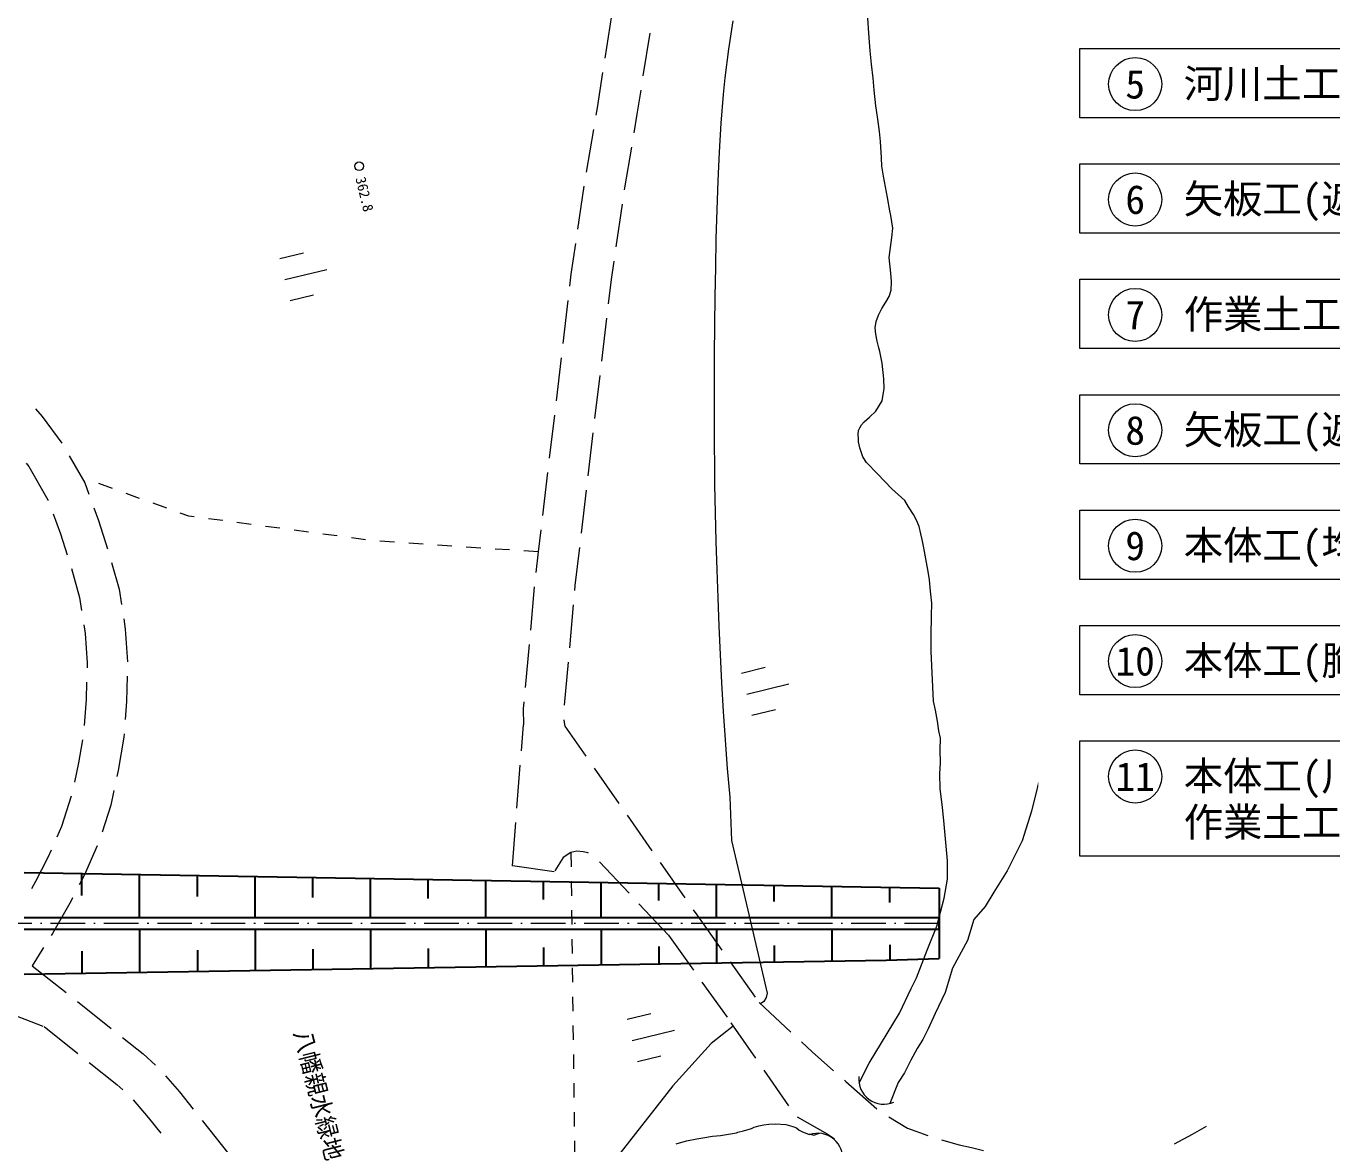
# Model space of a CAD drawing. Header units: millimetres. Extents: x -2078669 to -1085629, y -5987148 to 310365.
# Drawn here: x -1646054 to -1532892, y -5834061 to -5737202 of the extents above; entities that cross this region are included whole.
import ezdxf
from ezdxf.enums import TextEntityAlignment as Align

# ---------------------------------------------------------------- set-up
doc = ezdxf.new("R2010")
doc.units = ezdxf.units.MM
doc.header["$LTSCALE"] = 500
doc.linetypes.add('SXF_一点短鎖線', pattern=[9.25, 6, -1.5, 0.25, -1.5])
for name, color, linetype, lineweight in [('D-BGD', 7, 'Continuous', 13), ('D-BMK', 2, 'SXF_一点短鎖線', 13), ('D-BYP-STR2', 6, 'Continuous', 25), ('D-DOC', 7, 'Continuous', 13), ('◆ワイプアウト', 4, 'Continuous', 13)]:
    doc.layers.add(name, color=color, linetype=linetype, lineweight=lineweight)
doc.styles.add('BIGFONT', font='txt', dxfattribs={"height": 0.2, "bigfont": 'BIGFONT'})
doc.styles.add('MS ゴシック', font='MS Gothic.ttf')

# ---------------------------------------------------------------- blocks, each defined once
blk = doc.blocks.new('施工ステップ')
at = {"layer": 'D-DOC'}
for points in [[(1766486.009345717, -3293641.131335327), (1848486.009345717, -3293641.131335327), (1848486.009345717, -3299641.131335327), (1766486.009345717, -3299641.131335327)], [(1766486.009345717, -3303641.131335327), (1848486.009345717, -3303641.131335327), (1848486.009345717, -3309641.131335327), (1766486.009345717, -3309641.131335327)], [(1766486.009345717, -3313641.131335327), (1848486.009345717, -3313641.131335327), (1848486.009345717, -3319641.131335327), (1766486.009345717, -3319641.131335327)], [(1766486.009345717, -3323641.131335327), (1848486.009345717, -3323641.131335327), (1848486.009345717, -3329641.131335327), (1766486.009345717, -3329641.131335327)], [(1766486.009345717, -3333641.131335327), (1848486.009345717, -3333641.131335327), (1848486.009345717, -3339641.131335327), (1766486.009345717, -3339641.131335327)], [(1766486.009345717, -3343641.131335327), (1848486.009345717, -3343641.131335327), (1848486.009345717, -3349641.131335327), (1766486.009345717, -3349641.131335327)], [(1766486.009345717, -3353641.131335327), (1848486.009345717, -3353641.131335327), (1848486.009345717, -3363641.131335327), (1766486.009345717, -3363641.131335327)]]:
    blk.add_lwpolyline(points, close=True, dxfattribs=at)
for centre in [(1771277.343831612, -3296726.396866584), (1771277.343831612, -3306726.396866584), (1771277.343831612, -3316726.396866584), (1771277.343831612, -3326726.396866584), (1771277.343831612, -3336726.396866584), (1771277.343831612, -3346726.396866584), (1771277.343831612, -3356726.396866584)]:
    blk.add_circle(centre, 2300, dxfattribs=at)
at = {"layer": 'D-DOC', "style": 'MS ゴシック'}
for s, p in [('河川土工(掘削)', (1775486.009345717, -3296675.244654625)), ('矢板工(遮水矢板:本体張出部)', (1775486.009345717, -3306675.244654625)), ('作業土工(樋門築造:二次床掘り)', (1775486.009345717, -3316675.244654625)), ('矢板工(遮水矢板:本体部・翼壁部)', (1775486.009345717, -3326675.244654625)), ('本体工(均しコン・プレキャストボックス設置)', (1775486.009345717, -3336675.244654625)), ('本体工(胸壁・遮水壁・門柱・操作台・川裏翼壁)', (1775486.009345717, -3346675.244654625)), ('本体工(川表翼壁)', (1775486.009345717, -3356675.244654625)), ('作業土工(堤外水路:一次床掘り)', (1775486.009345717, -3360675.244654625))]:
    blk.add_text(s, height=2500, dxfattribs=at).set_placement(p, align=Align.MIDDLE_LEFT)
for s, p in [('5', (1771277.343831612, -3296726.396866584)), ('6', (1771277.343831612, -3306726.396866584)), ('7', (1771277.343831612, -3316726.396866584)), ('8', (1771277.343831612, -3326726.396866584)), ('9', (1771277.343831612, -3336726.396866584)), ('10', (1771277.343831612, -3346726.396866584)), ('11', (1771277.343831612, -3356726.396866584))]:
    blk.add_text(s, height=2500, dxfattribs=at).set_placement(p, align=Align.MIDDLE_CENTER)

msp = doc.modelspace()

# ---------------------------------------------------------------- linework, layer by layer
at = {"layer": 'D-BGD', "linetype": 'Continuous'}
for p, q in [((-1595314.631063583, -5736279.472875278, 363095.9803748972), (-1595899.468915476, -5739983.780255438, 363041.9803778159)), ((-1592008.92353306, -5737818.613637283, 363081.9803756539), (-1592593.76138495, -5741522.921017443, 363027.9803785726)), ((-1596891.840877705, -5746152.867600262, 363029.9803784644), (-1597510.7707863, -5749850.266178866, 363127.9803731676)), ((-1597708.772773743, -5751083.663132118, 363130.9803730055), (-1598257.395447114, -5754789.179107718, 362960.9803821939)), ((-1594398.102289954, -5752622.196364494, 363084.9803754917), (-1594945.857987249, -5756328.210689745, 362911.9803848423)), ((-1624065.205042723, -5757347.133792839), (-1622025.053860135, -5756851.974550003)), ((-1623623.196099167, -5759168.723679175), (-1619979.019627198, -5758282.97183991)), ((-1623180.818529193, -5760991.678891233), (-1621140.168996959, -5760495.652672325)), ((-1599104.319708854, -5760976.126018715, 362813.9803901391), (-1599543.839583486, -5764700.525266827, 362869.9803871124)), ((-1595760.424144446, -5762521.069702996, 362830.9803892203), (-1596198.578693349, -5766245.100324701, 362886.9803861936)), ((-1599689.891099788, -5765941.86880742, 362887.9803861395), (-1600128.91262477, -5769665.401079459, 362943.9803831127)), ((-1596345.497185733, -5767485.945515614, 362905.9803851665), (-1596783.651734636, -5771209.976137319, 362961.9803821398)), ((-1600274.964141075, -5770906.744620022, 362962.9803820858), (-1600713.985666061, -5774630.276892077, 363017.9803791131)), ((-1596929.703250941, -5772451.319677867, 362979.980381167), (-1597368.724775923, -5776174.851949921, 363036.9803780862)), ((-1638572.148866028, -5777273.251057307, 363477.9803542504), (-1639748.036641176, -5776848.783424489, 363448.9803558178)), ((-1600860.037182359, -5775871.62043264, 363036.9803780862), (-1601299.557056992, -5779596.019680781, 363092.9803750594)), ((-1636221.240291803, -5778121.687973265, 363534.9803511695), (-1637397.128066954, -5777697.220340461, 363506.9803526829)), ((-1597514.776292225, -5777416.195490499, 363054.9803771132), (-1597952.930841135, -5781140.226112204, 363111.9803740325)), ((-1633869.833367928, -5778969.257913163, 363592.9803480347), (-1635046.219492729, -5778545.657256432, 363563.9803496022)), ((-1629018.235495509, -5780054.400029514, 363624.9803463051), (-1630256.179225296, -5779888.387520202, 363630.9803459808)), ((-1626540.115734145, -5780386.55477138, 363612.9803469537), (-1627779.424789651, -5780220.91088849, 363618.9803466294)), ((-1624062.494322425, -5780719.576489319, 363599.9803476564), (-1625301.305028283, -5780553.065630357, 363606.980347278)), ((-1621584.374561056, -5781051.731231186, 363587.9803483049), (-1622823.185266915, -5780885.220372208, 363593.9803479806)), ((-1619106.254799688, -5781383.885973052, 363575.9803489535), (-1620345.563855198, -5781218.242090162, 363581.9803486292)), ((-1616628.633387967, -5781716.90769099, 363562.9803496561), (-1617867.444093826, -5781550.396832014, 363568.9803493319)), ((-1614140.279571612, -5781926.913906467, 363505.980352737), (-1615386.122338415, -5781842.868491055, 363541.9803507912)), ((-1611645.863386555, -5782094.267484479, 363432.9803566826), (-1612893.071479084, -5782010.590695472, 363468.9803547368)), ((-1609152.812527217, -5782261.989688912, 363358.9803606822), (-1610400.020619745, -5782178.312899906, 363395.9803586825)), ((-1606659.761667878, -5782429.711893331, 363285.9803646278), (-1607906.471410759, -5782345.168128253, 363322.9803626281)), ((-1604166.212458896, -5782596.567121692, 363212.9803685735), (-1605413.420551428, -5782512.890332686, 363249.9803665736)), ((-1601673.161599558, -5782764.289326111, 363139.980372519), (-1602920.36969209, -5782680.61253712, 363176.9803705192)), ((-1602014.188525872, -5785803.645446141, 363160.980371384), (-1602351.52086715, -5789534.878938481, 363014.9803792752)), ((-1598639.040736201, -5787350.405255507, 363112.9803739783), (-1598975.506101411, -5791082.137097482, 362964.9803819777)), ((-1602464.586206041, -5790779.03530343, 362966.9803818696), (-1602802.416896969, -5794511.135771828, 362821.9803897067)), ((-1599088.571440291, -5792326.293462432, 362915.9803846261), (-1599425.036805493, -5796058.025304408, 362767.9803926254)), ((-1584047.465685201, -5793256.804136748), (-1582007.31450262, -5792761.644893912)), ((-1583605.456741652, -5795078.394023084), (-1579961.280269679, -5794192.64218382)), ((-1583163.079171674, -5796901.349235143), (-1581122.429639444, -5796405.323016235)), ((-1603129.816609277, -5799990.91780862, 362756.98039322), (-1602955.385723503, -5797737.023775263, 362739.9803941388)), ((-1603516.733682859, -5804976.268195044, 362792.9803912741), (-1603226.887209106, -5801237.347561835, 362765.9803927335)), ((-1596820.869581456, -5801490.453688287, 362507.9804066782), (-1594677.555343937, -5804562.187492312, 362319.9804168395)), ((-1603903.152406783, -5809960.751605381, 362829.9803892743), (-1603613.305933033, -5806221.830972172, 362801.9803907877)), ((-1593962.994389291, -5805586.55386888, 362257.9804201905), (-1591820.048778204, -5808656.922347167, 362069.9804303519)), ((-1598845.78278658, -5808807.707973925, 362829.9803892743), (-1598830.610223317, -5810057.524610256, 362835.9803889501)), ((-1593804.574484052, -5812342.158815697, 362174.9804246767), (-1596367.66001657, -5809625.460259541, 362507.9804066782)), ((-1591105.487823555, -5809681.288723735, 362007.9804337029), (-1588962.17358604, -5812753.022527759, 361819.9804438641)), ((-1600282.6617165, -5810484.722706584, 362809.9803903553), (-1603903.152406783, -5809960.751605381, 362829.9803892743)), ((-1598814.570683979, -5811307.839596236, 362841.9803886258), (-1598799.398120721, -5812557.656232551, 362847.9803883015)), ((-1598784.225557462, -5813807.472868896, 362853.9803879771), (-1598767.687668473, -5815056.920878789, 362859.9803876528)), ((-1590387.459340458, -5815965.001541296, 361729.9804487287), (-1592950.544872976, -5813248.30298514, 362063.9804306761)), ((-1588248.479607469, -5813776.890554692, 361756.9804472693), (-1587934.574941097, -5814226.07740664, 361729.9804487287)), ((-1587934.574941097, -5814226.07740664, 361729.9804487287), (-1585760.704644714, -5817280.772221999, 361677.9804515392)), ((-1598752.515105214, -5816306.737515105, 362865.9803873285), (-1598737.342541955, -5817556.554151435, 362870.9803870583)), ((-1590387.459340458, -5815965.001541296, 361729.9804487287), (-1588211.725368708, -5819018.460754145, 361677.9804515392)), ((-1644541.618921996, -5817055.332165756, 363404.980358196), (-1645525.359977133, -5818620.257456975, 363359.9803606282)), ((-1645525.359977133, -5818620.257456975, 363359.9803606282), (-1642587.695085644, -5820950.176654208, 363316.9803629523)), ((-1585035.958337107, -5818299.458935688, 361659.9804525121), (-1582861.221064651, -5821354.652100696, 361607.9804553227)), ((-1598721.303002617, -5818806.869137417, 362876.980386734), (-1598706.130439354, -5820056.68577376, 362882.9803864097)), ((-1587486.979061098, -5820037.147467849, 361659.9804525121), (-1585311.245089341, -5823090.606680699, 361607.9804553227)), ((-1641608.307338595, -5821726.527394598, 363302.980363709), (-1638669.775471032, -5824056.944941467, 363259.9803660331)), ((-1598690.957876099, -5821306.502410076, 362888.9803860855), (-1598674.918336761, -5822556.817396057, 362894.9803857611)), ((-1582529.867696732, -5821819.635874956, 361599.9804557551), (-1579782.045862666, -5824371.466325469, 361557.9804580251)), ((-1648089.125410428, -5822498.505059532, 363309.9803633307), (-1644594.175888282, -5823856.912700034, 363309.9803633307)), ((-1593962.40295975, -5823267.887270382), (-1591922.251777166, -5822772.72802756)), ((-1644496.903757888, -5823894.371096619, 363309.9803633307), (-1641560.73391535, -5826226.891222082, 363267.9803656007)), ((-1598659.745773499, -5823806.634032386, 362900.9803854369), (-1598644.57321024, -5825056.450668717, 362906.9803851125)), ((-1593520.394016201, -5825089.477156732), (-1589876.217544226, -5824203.725317483)), ((-1584974.082335324, -5823563.543506102, 361599.9804557551), (-1582839.977294693, -5826647.285251984, 361580.980456782)), ((-1598628.035321251, -5826305.89867861, 362912.9803847883), (-1598612.862757992, -5827555.715314941, 362918.9803844639)), ((-1593078.01644622, -5826912.432368791), (-1591037.366913993, -5826416.406149882)), ((-1582128.276714719, -5827674.621183235, 361574.9804571063), (-1579994.171674087, -5830758.362929103, 361555.9804581332)), ((-1598597.690194737, -5828805.53195127, 362924.9803841396), (-1598581.650655391, -5830055.846937251, 362930.9803838153)), ((-1630804.172343034, -5832024.662173042, 363194.9803695463), (-1628478.566001914, -5834965.879374559, 363235.9803673303)), ((-1598566.478092133, -5831305.663573581, 362936.980383491), (-1598551.305528877, -5832555.480209896, 362942.9803831668)), ((-1598535.265989536, -5833805.795195892, 362947.9803828966), (-1598520.093426277, -5835055.611832222, 362953.9803825722))]:
    msp.add_line(p, q, dxfattribs=at)
at = {"layer": 'D-BGD', "linetype": 'Continuous', "elevation": 361999.9804341353}
for points in [[(-1584816.114526004, -5736743.07569268), (-1585196.990737897, -5739211.644637799), (-1585510.897895663, -5741684.105279515), (-1585657.203546308, -5743122.539994971), (-1585855.809349571, -5745615.140054943), (-1586001.099355963, -5748115.318075821), (-1586110.413087051, -5750613.107064591), (-1586202.387296586, -5753120.863046357), (-1586267.054991581, -5755621.246499542), (-1586314.38316503, -5758131.596945694), (-1586361.711338476, -5760641.947391859), (-1586395.386254655, -5763148.611573733), (-1586415.407913573, -5765651.589491317), (-1586435.429572482, -5768154.567408885), (-1586436.814477639, -5770645.189301409), (-1586429.529622025, -5773140.794690409), (-1586403.608012646, -5775624.044054366), (-1586389.555408073, -5776923.968029669), (-1586331.343787672, -5779391.17510426), (-1586268.14867079, -5781849.712418067), (-1586191.300296644, -5784304.563467585), (-1586100.798665234, -5786755.728252809), (-1586010.29703381, -5789206.893038034), (-1585897.472384352, -5791659.35505546), (-1585775.977974116, -5794116.800569389), (-1585645.813803108, -5796579.229579796), (-1585484.65685327, -5799047.939318893), (-1585292.507124611, -5801522.929786665), (-1585060.694856358, -5804009.184479634), (-1584912.791816483, -5807785.190722632), (-1583506.693181301, -5813806.958112245), (-1581823.238356892, -5820991.641401547), (-1581925.913615693, -5821370.92727598), (-1582135.220468215, -5821735.057228633), (-1582402.415749469, -5821939.034358387)], [(-1584780.072198553, -5823848.078308923), (-1586682.934610667, -5825372.582817901), (-1590017.627817887, -5829026.84314909), (-1595127.126710344, -5835547.994400902), (-1595456.037478597, -5836120.198612213), (-1595649.302041769, -5836516.618575875), (-1595647.529306616, -5836794.461785377)]]:
    msp.add_lwpolyline(points, dxfattribs=at)
at = {"layer": 'D-BGD', "linetype": 'Continuous', "extrusion": (0.9642394067028478, -0.1554653176710579, 0.2146459912571793), "elevation": -568535.1979021272}
msp.add_lwpolyline([(-5922078.062815277, 496633.3535048677), (-5925182.506316615, 496588.3034774116), (-5925827.979783764, 496605.7091698392)], dxfattribs=at)
at = {"layer": 'D-BGD', "linetype": 'Continuous', "extrusion": (0.9580918580195261, -0.1548024515363732, 0.2410315178457391), "elevation": -549547.2424371715}
msp.add_lwpolyline([(-5923291.293780972, 510519.6910859152), (-5925403.446475777, 510488.7797371621), (-5927040.477833098, 510533.0860037092)], dxfattribs=at)
at = {"layer": 'D-BGD', "linetype": 'Continuous', "extrusion": (0.9502002856856008, -0.1525735006582409, 0.2717365341279907), "elevation": -538635.2983239857}
msp.add_lwpolyline([(-5927645.099696181, 529341.0836602713), (-5931231.751635446, 529438.7590143629), (-5931392.925735501, 529431.4853177792)], dxfattribs=at)
at = {"layer": 'D-BGD', "linetype": 'Continuous', "extrusion": (-0.8907475045400165, 0.1114094102042307, 0.440632303030178), "elevation": 942438.6199449997}
msp.add_lwpolyline([(5909901.3207002, -58333.11547493446), (5912612.947438799, -58471.24814162171), (5913647.353390857, -58454.53854484402)], dxfattribs=at)
at = {"layer": 'D-BGD', "linetype": 'Continuous', "extrusion": (-0.8941022742679969, 0.112044946783161, 0.4336208632540114), "elevation": 938443.0032364682}
msp.add_lwpolyline([(5911224.148211649, -48911.00770910102), (5912846.379127652, -48994.23973392212), (5914971.649554196, -48958.72740333062)], dxfattribs=at)
at = {"layer": 'D-BGD', "linetype": 'Continuous', "extrusion": (0.04501318129483215, 0.02027483459950255, 0.9987806288628557), "elevation": 172029.2180380888}
msp.add_lwpolyline([(-4585633.347014911, 3883109.059049696), (-4586464.904970783, 3882845.733616479), (-4589282.267900184, 3882258.315342389)], dxfattribs=at)
at = {"layer": 'D-BGD', "linetype": 'Continuous', "extrusion": (-0.002100052528313192, -0.01609486482402848, 0.9998682638756342), "elevation": 459804.7384296602}
msp.add_lwpolyline([(-881407.4283063948, -5931701.262719155), (-879769.8293285472, -5933857.591032579), (-879288.2767991327, -5934781.731738334)], dxfattribs=at)
at = {"layer": 'D-BGD', "linetype": 'Continuous', "extrusion": (-0.03256647176455525, -0.03602826511578301, 0.9988199983127869), "elevation": 624726.2963044859}
msp.add_lwpolyline([(2651455.142738581, -5363994.185259787), (2651826.111313505, -5364072.538708015), (2654996.455314546, -5365106.084872977), (2655028.689211023, -5365122.666120504)], dxfattribs=at)
at = {"layer": 'D-BGD', "linetype": 'Continuous', "extrusion": (-0.01185135168901657, -0.0195069322411317, 0.9997394785931399), "elevation": 495470.0264947527}
msp.add_lwpolyline([(1598828.342889218, -5780709.099411604), (1599760.675839984, -5781453.900804586), (1601701.613292916, -5783118.750977111)], dxfattribs=at)
at = {"layer": 'D-BGD', "linetype": 'Continuous', "extrusion": (0.00463648204474037, -0.01504665491609725, 0.9998760429223638), "elevation": 442704.5397819339}
msp.add_lwpolyline([(-1645385.341962911, -5773461.332549776), (-1644749.356136146, -5775192.694632166), (-1644156.981069357, -5777003.957282273)], dxfattribs=at)
at = {"layer": 'D-BGD', "linetype": 'Continuous', "extrusion": (0.02132247735918679, 0.1257656731538513, 0.99183080584111), "elevation": -401010.8960260383}
msp.add_lwpolyline([(642426.0875790212, 5968725.499268249), (642889.1471330074, 5968741.178115926), (643663.6185692715, 5968600.068486904)], dxfattribs=at)
at = {"layer": 'D-BGD', "linetype": 'Continuous', "extrusion": (-0.420585914130737, 0.06308294401261465, 0.9050569214195943), "elevation": 637509.7275886368}
msp.add_lwpolyline([(5954430.673679858, -502883.6405648169), (5956370.40121109, -502815.4518757252), (5958178.297526958, -502749.6145207436)], dxfattribs=at)
at = {"layer": 'D-BGD', "linetype": 'Continuous', "extrusion": (0.884987654298307, -0.0972006184982889, 0.4553557856260647), "elevation": -686894.2829755374}
msp.add_lwpolyline([(-5922290.858099657, 759186.8023977275), (-5925600.994477925, 759242.9626364567), (-5926040.290938062, 759223.8681552918)], dxfattribs=at)
at = {"layer": 'D-BGD', "linetype": 'Continuous', "extrusion": (0.02745876529397713, -0.006992679423725778, 0.9995984787118312), "elevation": 358626.4944759757}
msp.add_lwpolyline([(-6009186.824884514, 170864.8147160377), (-6011256.734619464, 169664.8921892441), (-6012507.152218842, 169135.5146039051)], dxfattribs=at)
at = {"layer": 'D-BGD', "linetype": 'Continuous', "extrusion": (0.02845525387335644, -0.008238763823290677, 0.9995611143385216), "elevation": 364099.1523584795}
msp.add_lwpolyline([(-6012705.951227149, -20536.55906393517), (-6014929.265813581, -21920.5740596407), (-6015956.913172323, -22393.16454597636)], dxfattribs=at)
at = {"layer": 'D-BGD', "linetype": 'Continuous', "extrusion": (-0.03563900082467694, -0.01656666000663748, 0.9992274052468954), "elevation": 517238.8195516702}
msp.add_lwpolyline([(4558857.930489893, -3907738.477210336), (4559729.603551957, -3907992.921671293), (4562383.132595985, -3909010.699515107)], dxfattribs=at)
at = {"layer": 'D-BGD', "linetype": 'Continuous', "extrusion": (-0.7958369822512232, 0.05688920158731969, 0.6028325774408875), "elevation": 1192429.65556357}
msp.add_lwpolyline([(5895538.339244696, -445620.8185944188), (5897728.01414313, -445444.0975785038), (5899280.184041849, -445469.164389283)], dxfattribs=at)
at = {"layer": 'D-BGD', "linetype": 'Continuous', "extrusion": (-0.8419874738785554, 0.05875148446401494, 0.5362885015594531), "elevation": 1235979.033498562}
msp.add_lwpolyline([(5894219.694809323, -354861.4163794681), (5895711.379482297, -354738.1987091608), (5897964.829735911, -354776.1118384883)], dxfattribs=at)
at = {"layer": 'D-BGD', "linetype": 'Continuous', "extrusion": (-0.2939223398292248, -0.00987129238825828, 0.955778329810788), "elevation": 875074.5675823328}
msp.add_lwpolyline([(5738686.879054592, -1610416.743396069), (5739285.394292951, -1610494.951260485), (5740665.627447688, -1610528.954679804)], dxfattribs=at)
at = {"layer": 'D-BGD', "linetype": 'Continuous', "extrusion": (0.08129358605008906, -0.003670541668669232, 0.996683440211071), "elevation": 252790.4358227565}
msp.add_lwpolyline([(-5863550.154277189, 1361433.102501548), (-5863611.010704543, 1361430.684789719), (-5864095.752915133, 1361297.928198765), (-5866620.930266017, 1359353.91595622)], dxfattribs=at)
at = {"layer": 'D-BGD', "linetype": 'Continuous', "extrusion": (0.01099988653228693, -0.01672062885646342, 0.9997996914717073), "elevation": 442218.0126518693}
msp.add_lwpolyline([(-4558227.435916349, -3934636.107923674), (-4559603.98245349, -3936135.027262193), (-4560830.440281758, -3937334.16273303)], dxfattribs=at)
at = {"layer": 'D-BGD', "linetype": 'Continuous', "extrusion": (0.003297256549896423, -0.01437709702968165, 0.9998912076722364), "elevation": 441321.0161551408}
msp.add_lwpolyline([(-1638758.206646979, -5792781.418239726), (-1638781.883975022, -5793073.489053404), (-1639262.911893621, -5795957.619980164), (-1639374.234376341, -5796478.459935927)], dxfattribs=at)
at = {"layer": 'D-BGD', "linetype": 'Continuous', "extrusion": (0.6370307824557949, -0.2168421367003632, 0.7397102608149889), "elevation": 481182.3719664755}
msp.add_lwpolyline([(-6023513.220899198, 10955.80786339191), (-6026252.432162548, 10899.33801957589), (-6027255.894489018, 11013.76375572325)], dxfattribs=at)
at = {"layer": 'D-BGD', "linetype": 'Continuous', "extrusion": (0.006543513330532965, -0.01492104612857574, 0.999867263598385), "elevation": 439151.0587105535}
msp.add_lwpolyline([(-1640788.581034906, -5797539.663582043), (-1641056.357092134, -5798796.465000216), (-1641817.739961835, -5801141.033930486)], dxfattribs=at)
at = {"layer": 'D-BGD', "linetype": 'Continuous', "extrusion": (-0.684495936703282, 0.3482151286353428, 0.6404775849521733), "elevation": -667315.9985880475}
msp.add_lwpolyline([(5920415.017078223, 1029592.110018798), (5923236.132788298, 1029849.930271814), (5924153.031271482, 1029840.815414389)], dxfattribs=at)
at = {"layer": 'D-BGD', "linetype": 'Continuous', "extrusion": (-0.1784850473394423, 0.08711836549752383, 0.9800783021112532), "elevation": 142922.3612768789}
msp.add_lwpolyline([(5943951.870666606, 1124841.934404616), (5944237.097759596, 1124835.377748284), (5947500.977295971, 1124630.466281989), (5947693.993532331, 1124608.804759773)], dxfattribs=at)
at = {"layer": 'D-BGD', "linetype": 'Continuous', "extrusion": (-0.01349982497119677, -0.03540412610543083, 0.9992818934517217), "elevation": 591316.8346065381}
msp.add_lwpolyline([(545075.2455826404, -6007987.140533179), (547245.589838322, -6008673.326551463), (548610.6491817003, -6009227.553720086)], dxfattribs=at)
at = {"layer": 'D-BGD', "linetype": 'Continuous', "extrusion": (-0.2412414630862336, -0.2746819007084032, 0.9307805379955215), "elevation": 2317489.141903441}
msp.add_lwpolyline([(2657703.705148975, -4911476.311779745), (2658973.811161138, -4911514.607253475), (2661452.722078409, -4911514.607253476)], dxfattribs=at)
at = {"layer": 'D-BGD', "linetype": 'Continuous', "extrusion": (-0.04022928247606915, -0.068491365065765, 0.9968402769465572), "elevation": 827205.094503599}
msp.add_lwpolyline([(1536538.351829803, -5807944.62382208), (1539558.487444662, -5808372.662210655), (1540241.930262552, -5808523.734583098)], dxfattribs=at)
at = {"layer": 'D-BGD', "linetype": 'Continuous', "extrusion": (0.3885867739310788, 0.3192742907646867, 0.8643287837290523), "elevation": -2181805.282786352}
msp.add_lwpolyline([(-3465829.552590211, 4471780.71287047), (-3467659.747442584, 4471734.980606565), (-3469578.383696903, 4471776.73615186)], dxfattribs=at)
at = {"layer": 'D-BGD', "linetype": 'Continuous', "extrusion": (0.6594737311931199, 0.7515098692532599, 0.01809182912734477), "elevation": -5412429.338238159}
msp.add_lwpolyline([(-2660481.737389369, 459525.9380667217), (-2660649.024558568, 459525.9380667213), (-2664231.283366158, 459488.9320119197)], dxfattribs=at)
at = {"layer": 'D-BGD', "linetype": 'Continuous', "extrusion": (0.4263724177455014, 0.3490497023944437, 0.8344883861649638), "elevation": -2429844.571361311}
msp.add_lwpolyline([(-3474496.843368256, 4338937.001150637), (-3476508.967237442, 4338886.186810797), (-3478246.466510301, 4338920.66796998)], dxfattribs=at)
at = {"layer": 'D-BGD', "linetype": 'Continuous', "extrusion": (-0.06637659339105885, -0.1623165827600724, 0.9845036692724364), "elevation": 1407353.772882043}
msp.add_lwpolyline([(745619.7278922079, -5839277.699873932), (748588.8281165992, -5839654.059926542), (749327.7317593372, -5839819.430252688)], dxfattribs=at)
at = {"layer": 'D-BGD', "linetype": 'Continuous', "extrusion": (-0.01245698865267412, -0.06738378307620611, 0.9976493618561814), "elevation": 773152.2088191886}
msp.add_lwpolyline([(-484970.9838336862, -5981255.701846889), (-483209.4312518619, -5981926.984289168), (-481370.4774894961, -5982233.439317155)], dxfattribs=at)
at = {"layer": 'D-BGD', "linetype": 'Continuous', "extrusion": (0.06536571953106161, -0.1282022467108019, 0.9895915857809673), "elevation": 1004531.427598075}
msp.add_lwpolyline([(-4027778.957274673, -4396186.691194971), (-4026019.272521329, -4396151.945921884), (-4024631.731222723, -4396082.455375721)], dxfattribs=at)
at = {"layer": 'D-BGD', "linetype": 'Continuous', "extrusion": (-0.03302281783258122, -0.1404950932243634, 0.9895305059887106), "elevation": 1228950.79255077}
msp.add_lwpolyline([(-190346.8414138616, -5922070.749829266), (-188766.9670058649, -5922128.753656267), (-187659.721275857, -5922126.180714657), (-186597.873303096, -5922128.753656276)], dxfattribs=at)
at = {"layer": 'D-BGD', "linetype": 'Continuous'}
for points in [[(-1573867.631759202, -5828782.713873248, 360499.9805152093), (-1573002.481537637, -5827076.954599894, 360429.9805189928), (-1570361.844695566, -5822723.848322049, 360439.9805184522), (-1569355.44847549, -5820591.768106074, 360349.9805233167), (-1568876.827380269, -5819678.848760057, 360339.9805238572), (-1567966.479464018, -5817272.406166549, 360359.9805227763), (-1567128.905827627, -5815193.230882823, 360349.9805233167), (-1566491.417624388, -5812779.891263705, 360239.9805292622), (-1566198.201543485, -5811126.009761022, 360079.98053791), (-1566198.74168477, -5810364.432683144, 360049.9805395315), (-1566199.076393751, -5809522.23329387, 360049.9805395315), (-1566419.148933873, -5807296.482288853, 360169.9805330457), (-1566533.757835798, -5806031.031924313, 360189.9805319646), (-1566630.140848595, -5804914.470157535, 360209.9805308836), (-1566829.32839685, -5803254.372564491, 360229.9805298027), (-1566858.331490888, -5801980.45787149, 360279.9805271002), (-1566822.484492245, -5801055.247138742, 360379.9805216952), (-1566836.947961447, -5799916.567786201, 360479.9805162903), (-1566818.235052043, -5798900.767749076, 360509.9805146688), (-1566946.843437527, -5798261.65912197, 360509.9805146688), (-1567065.073965411, -5797443.966350506, 360499.9805152093), (-1567254.846179291, -5796469.807020435, 360489.9805157498), (-1567402.977686099, -5795704.132813651, 360489.9805157498), (-1567627.675979113, -5791399.541233888, 360119.9805357481), (-1567619.20013333, -5790020.292179359, 360019.980541153), (-1567577.612547289, -5788302.511589894, 359989.9805427745), (-1567558.694205572, -5787206.089241372, 359999.980542234), (-1567667.638675749, -5786151.513032212, 360029.9805406125), (-1567768.118817455, -5785182.542630939, 360059.980538991), (-1567865.528991801, -5784469.092421141, 360069.9805384505), (-1568016.049530712, -5783667.441939028, 360099.9805368291), (-1568198.449216006, -5782720.589123489, 360159.9805335861), (-1568287.805926516, -5782253.989344371, 360219.9805303431), (-1568402.966487049, -5781691.816764369, 360279.9805271002), (-1568503.381990415, -5781184.257213417, 360339.9805238572), (-1568669.263883412, -5780569.860636442, 360369.9805222357), (-1568892.353269861, -5780014.855152717, 360329.9805243977), (-1569155.310628234, -5779529.207755205, 360259.9805281812), (-1569572.82101608, -5778850.912091451, 360239.9805292622), (-1569908.822724955, -5778311.743464768, 360239.9805292622), (-1571015.135910815, -5777306.720632545, 360269.9805276407), (-1572274.499461646, -5776006.104204641, 360079.98053791), (-1573215.881760431, -5775015.145494305, 360079.98053791), (-1573542.121908635, -5774539.259657454, 360069.9805384505), (-1573814.224530736, -5773748.462535908, 360069.9805384505), (-1573922.012562682, -5773213.596470453, 360069.9805384505), (-1573927.676994436, -5773002.722315074, 360079.98053791), (-1573934.022361462, -5772572.304243562, 360089.9805373696), (-1573905.894117684, -5772242.442469395, 360099.9805368291), (-1573798.646227024, -5772015.731456987, 360109.9805362885), (-1573644.157835875, -5771746.968872895, 360119.9805357481), (-1573427.683887081, -5771490.767746169, 360119.9805357481), (-1572973.915635971, -5771082.60805437, 360129.9805352076), (-1572405.732397925, -5770555.666176075, 360069.9805384505), (-1571856.455984283, -5769660.291783916, 360029.9805406125), (-1571701.21050222, -5768607.62910389, 360029.9805406125), (-1571715.198468464, -5767769.115978907, 360029.9805406125), (-1571855.611220415, -5766408.092813513, 360049.9805395315), (-1572065.111987933, -5765387.99021516, 360059.980538991), (-1572154.879563061, -5765082.635058819, 360059.980538991), (-1572296.049405919, -5764505.51198936, 360069.9805384505), (-1572413.598998539, -5763907.363134043, 360059.980538991), (-1572470.460265716, -5763344.098754163, 360059.980538991), (-1572389.697160338, -5762802.271024739, 360059.980538991), (-1572187.351971773, -5762249.589934763, 360059.980538991), (-1571885.747718048, -5761684.758252033, 360059.980538991), (-1571553.150685504, -5761126.207297994, 360059.980538991), (-1571272.777649938, -5760618.377676406, 360059.980538991), (-1571094.052711614, -5760086.72237227, 360059.980538991), (-1571059.913809792, -5759345.079280356, 360039.9805400721), (-1571125.033973126, -5758615.586781193, 360029.9805406125), (-1571251.7934678, -5757250.877351508, 360009.9805416935), (-1571142.902118655, -5756379.187847931, 359989.9805427745), (-1571016.671247945, -5755517.465337321, 359989.9805427745), (-1570952.631367191, -5754723.803680727, 359999.980542234), (-1571117.280666318, -5753625.673235377, 360009.9805416935), (-1571204.248344736, -5753195.049731544, 360029.9805406125), (-1571397.295958276, -5752045.992521422, 360049.9805395315), (-1571751.036536015, -5750193.246662133, 360099.9805368291), (-1571885.309353258, -5749343.263879662, 360119.9805357481), (-1571914.453241278, -5748611.382348422, 360099.9805368291), (-1572002.641996253, -5747199.637850563, 360099.9805368291), (-1572087.285280908, -5746343.579771709, 360119.9805357481), (-1572239.578554968, -5745264.086080108, 360129.9805352076), (-1572401.633389695, -5744121.309598677, 360119.9805357481), (-1572545.732405933, -5742746.633176024, 360109.9805362885), (-1572647.304347528, -5741719.363481395, 360109.9805362885), (-1572795.500492671, -5740492.278424262, 360099.9805368291), (-1572907.925794823, -5739343.426646447, 360099.9805368291), (-1572990.655550353, -5738223.178615363, 360089.9805373696), (-1573044.3060562, -5737373.401265198, 360089.9805373696), (-1573358.566492023, -5732682.832217684, 360069.9805384505)], [(-1548028.039343657, -5737035.27095688, 360319.9805249382), (-1548777.74741674, -5738219.136486788, 360209.9805308836), (-1549163.660246148, -5738770.109479952, 360239.9805292622), (-1549364.708202515, -5739300.467551888, 360259.9805281812), (-1549771.312108793, -5740670.019684057, 360279.9805271002), (-1550067.868227695, -5741687.592456353, 360279.9805271002), (-1550707.486909691, -5745910.599201499, 360329.9805243977), (-1551552.121400308, -5751734.377084785, 360309.9805254787), (-1552273.18412295, -5756279.667643209, 360259.9805281812), (-1553093.376634073, -5761759.930495069, 360179.9805325051), (-1553779.543363983, -5764779.677865658, 360039.9805400721), (-1554278.72625941, -5767433.99805138, 360009.9805416935), (-1554462.5754882, -5768516.356278028, 360009.9805416935), (-1554620.826299282, -5769774.909616928, 360009.9805416935), (-1554656.09155293, -5774852.818002708, 359999.980542234), (-1554669.7147238, -5779712.47970454, 359979.9805433149), (-1554763.872533119, -5782103.637099612, 359999.980542234), (-1554862.591456979, -5782877.364770227, 359999.980542234), (-1554963.429342285, -5783995.904704497, 360009.9805416935), (-1555038.463377573, -5785210.017439636, 360019.980541153), (-1555069.121447418, -5786045.93610022, 360019.980541153), (-1555173.093938411, -5786447.54499268, 360019.980541153), (-1555467.325663557, -5787039.683189941, 360019.980541153), (-1555556.347665086, -5787415.282800097, 360029.9805406125), (-1555684.826773905, -5787698.995873646, 360029.9805406125), (-1556017.218374139, -5788176.924516303, 360029.9805406125), (-1556531.674950696, -5788550.199732681, 360049.9805395315)], [(-1641060.487944353, -5789080.884642866, 363259.9803660331), (-1640945.840964599, -5789844.61300135, 363249.9803665736), (-1640766.252693326, -5792381.58902677, 363209.9803687356), (-1640777.02848788, -5792813.699963985, 363239.9803671141)], [(-1556531.674950696, -5788550.199732681, 360049.9805395315), (-1557004.015317227, -5789432.12629989, 360079.98053791), (-1557142.666851331, -5789813.801206415, 360089.9805373696), (-1557185.334719954, -5790008.427640107, 360089.9805373696), (-1557260.022528949, -5790599.884902105, 360099.9805368291), (-1557225.48427982, -5791161.8520498, 360119.9805357481), (-1557113.058977672, -5792310.7038276, 360129.9805352076), (-1556937.016176708, -5794291.993434043, 360129.9805352076), (-1556812.71035244, -5795159.315738065, 360129.9805352076), (-1556897.106601089, -5797613.755922968, 360049.9805395315), (-1557310.26130669, -5798633.512295035, 359999.980542234), (-1557960.927264242, -5801350.704405974, 359999.980542234), (-1558920.916230387, -5805228.077158253, 359989.9805427745), (-1559746.06920338, -5807787.300046091, 360029.9805406125), (-1561031.541226811, -5810404.886865585, 360089.9805373696), (-1562190.987811861, -5812241.373485879, 360129.9805352076), (-1562944.587581536, -5813492.208069925, 360149.9805341266), (-1563909.947874161, -5814609.785480959, 360209.9805308836), (-1564469.062004118, -5816445.321095355, 360269.9805276407), (-1565768.868220091, -5818847.050263007, 360209.9805308836), (-1566419.187951353, -5820941.586900818, 360179.9805325051), (-1567282.15457314, -5822763.944760898, 360149.9805341266), (-1567866.045391563, -5824100.796017445, 360169.9805330457), (-1568353.336247562, -5825008.731866971, 360189.9805319646), (-1568846.496967631, -5825786.415872542, 360219.9805303431), (-1569379.93652423, -5826794.702587121, 360259.9805281812), (-1569928.532002613, -5827909.620895429, 360339.9805238572), (-1570478.900216144, -5828746.695994234, 360339.9805238572), (-1571192.97824021, -5830550.827965177, 360519.9805141283)], [(-1643894.594311218, -5808611.552834176, 363441.9803561962), (-1644200.51405382, -5809312.316023753, 363499.9803530613), (-1645240.086652494, -5811321.516924327, 363479.9803541423), (-1645595.061868937, -5811949.098424628, 363470.9803546287)], [(-1597340.241678214, -5808855.328618149, 362559.9804038677), (-1597356.215874041, -5808844.992998746, 362559.9804038677), (-1597781.445016752, -5808762.046293586, 362559.9804038677), (-1598338.223235645, -5808707.292470559, 362789.9803914364), (-1598845.78278658, -5808807.707973925, 362829.9803892743), (-1599506.738928774, -5809235.185354752, 362819.9803898148), (-1600238.199417758, -5810413.391765003, 362810.9803903013)], [(-1589727.809361554, -5834060.927228045, 360579.9805108854), (-1588820.413653303, -5833786.641006163, 360579.9805108854), (-1587928.17386683, -5833618.986378008, 360599.9805098044), (-1587411.944555117, -5833523.554371119, 360599.9805098044), (-1586558.275508358, -5833402.934811153, 360599.9805098044), (-1585877.115309561, -5833321.566926165, 360589.9805103449), (-1585362.183230047, -5833248.457937316, 360589.9805103449), (-1584502.233454598, -5833096.845598526, 360589.9805103449), (-1584378.056906998, -5833041.346201893, 360589.9805103449), (-1583887.836877624, -5832930.963705529, 360589.9805103449), (-1583203.876782114, -5832724.327473049, 360579.9805108854), (-1582946.853926147, -5832618.312176256, 360559.9805119664), (-1582554.595729723, -5832497.757254619, 360539.9805130474), (-1582123.972225897, -5832410.789576204, 360539.9805130474), (-1581677.306432713, -5832356.111908798, 360539.9805130474), (-1581115.339285029, -5832321.573659661, 360539.9805130474), (-1580205.079041735, -5832383.429940651, 360539.9805130474), (-1579610.140947761, -5832552.393318312, 360569.9805114258), (-1579285.468102395, -5832669.81363425, 360569.9805114258), (-1579058.962522298, -5832857.683836324, 360589.9805103449), (-1578759.207159372, -5833018.45295616, 360599.9805098044), (-1578539.868675539, -5833098.394332292, 360609.9805092639), (-1578344.150441947, -5833199.361494265, 360609.9805092639), (-1578242.502344709, -5833223.187176812, 360609.9805092639), (-1578072.587961139, -5833228.581537932, 360619.9805087234), (-1577776.313430194, -5833295.075089098, 360639.9805076424), (-1577283.498936414, -5833140.046556668, 360639.9805076424)]]:
    msp.add_polyline3d(points, dxfattribs=at)
msp.add_circle((-1617184.194997567, -5749349.393003976, 362809.9803903553), 374.999979731494, dxfattribs=at)
for centre, radius, start, end in [((-1571725.109005832, -5828461.622485553), 2165.047515251065, 173.8504629168302, 293.8519184888996), ((-1577441.460494746, -5835305.460608342), 2165.047515251063, 350.090462368876, 110.0919179411494)]:
    msp.add_arc(centre, radius, start, end, dxfattribs=at)
at = {"layer": 'D-BMK', "linetype": 'SXF_一点短鎖線'}
msp.add_line((-1566930.933839432, -5814952.788347582, 362410.8426848126), (-1736237.158088689, -5814952.74792979), dxfattribs=at)
at = {"layer": 'D-BYP-STR2'}
for p, q in [((-1646214.482174631, -5810552.748003276, 0.01963937177788466), (-1566933.305863095, -5811902.747956994, 362400.000000009)), ((-1641214.482166922, -5812545.318005424, 0.01963937177788466), (-1641214.482161336, -5810637.88800907, 0.01963937177788466)), ((-1636214.482172467, -5814452.747997621, 0.01963937177788466), (-1636214.482161388, -5810723.028014588, 0.01963937177788466)), ((-1631214.482166933, -5812630.458006784, 0.01963937177788466), (-1631214.482161918, -5810808.168020095, 0.01963937177788466)), ((-1626214.482172444, -5814452.747992168, 0.01963937177788466), (-1626214.482161971, -5810893.308025612, 0.01963937177788466)), ((-1621214.482167441, -5812715.598009088, 0.01963937177788466), (-1621214.482161984, -5810978.448029222, 0.01963937177788466)), ((-1616214.48217242, -5814452.747986713, 0.01963937177788466), (-1616214.482162513, -5811063.588034729, 0.01963937177788466)), ((-1611214.482167492, -5812800.738012355, 0.01963937177788466), (-1611214.482162566, -5811148.728040246, 0.01963937177788466)), ((-1606214.48217188, -5814452.747979362, 0.01963937177788466), (-1606214.482162618, -5811233.868045763, 0.01963937177788466)), ((-1601214.482167523, -5812885.878014668, 0.01963937177788466), (-1601214.482163625, -5811319.00805126, 0.01963937177788466)), ((-1596214.482172333, -5814452.747973898, 0.01963937177788466), (-1596214.482163678, -5811404.148056778, 0.01963937177788466)), ((-1591214.482168011, -5812971.018016018, 0.01963937177788466), (-1591214.482163711, -5811489.288061341, 0.01963937177788466)), ((-1586214.48217231, -5814452.747968445, 0.01963937177788466), (-1586214.48216422, -5811574.428065894, 0.01963937177788466)), ((-1581214.482168519, -5813056.158018321, 0.01963937177788466), (-1581214.482164273, -5811659.568071412, 0.01963937177788466)), ((-1576214.482172285, -5814452.747962992, 0.01963937177788466), (-1576214.482164325, -5811744.70807693, 0.01963937177788466)), ((-1571214.482168569, -5813141.298021588, 0.01963937177788466), (-1571214.482164855, -5811829.848082436, 0.01963937177788466)), ((-1566928.561819081, -5811902.828737946, 362421.6853696161), (-1566933.305859782, -5818002.747957218, 362400.000000009)), ((-1646214.482172013, -5814452.748003085, 0.01963937177788466), (-1566933.305861423, -5814452.747957014, 362400.000000009)), ((-1566933.305861294, -5815452.748041142), (-1566933.305861283, -5814452.748041914)), ((-1646214.482175402, -5815452.748004151, 0.01963937177788466), (-1566933.305861294, -5815452.748041142)), ((-1636214.4821751, -5815452.748008241, 0.01963937177788466), (-1636214.482185754, -5819192.105427484, 0.01963937177788466)), ((-1626214.482174818, -5815452.748013285, 0.01963937177788466), (-1626214.482185375, -5819031.462851287, 0.01963937177788466)), ((-1616214.48217547, -5815452.748017356, 0.01963937177788466), (-1616214.48218452, -5818870.8202751, 0.01963937177788466)), ((-1606214.482175207, -5815452.748023354, 0.01963937177788466), (-1606214.482184619, -5818710.177698893, 0.01963937177788466)), ((-1596214.482174905, -5815452.748027445, 0.01963937177788466), (-1596214.482184259, -5818549.535123648, 0.01963937177788466)), ((-1586214.482175101, -5815452.748032479, 0.01963937177788466), (-1586214.482183385, -5818388.892546508, 0.01963937177788466)), ((-1576214.482175276, -5815452.748036559, 0.01963937177788466), (-1576214.482183007, -5818228.24997031, 0.01963937177788466)), ((-1641214.482180969, -5817362.587361597, 0.01963937177788466), (-1641214.48218644, -5819272.426716527, 0.01963937177788466)), ((-1631214.48218038, -5817282.266075072, 0.01963937177788466), (-1631214.482185564, -5819111.784139385, 0.01963937177788466)), ((-1621214.482180289, -5817201.94478949, 0.01963937177788466), (-1621214.482185186, -5818951.141563188, 0.01963937177788466)), ((-1611214.482180197, -5817121.623503909, 0.01963937177788466), (-1611214.482184808, -5818790.498986991, 0.01963937177788466)), ((-1601214.482179629, -5817041.302218337, 0.01963937177788466), (-1601214.482183973, -5818629.856411757, 0.01963937177788466)), ((-1591214.48217906, -5816960.980932765, 0.01963937177788466), (-1591214.482183574, -5818469.213834606, 0.01963937177788466)), ((-1581214.482178969, -5816880.659647184, 0.01963937177788466), (-1581214.482183673, -5818308.571258399, 0.01963937177788466)), ((-1571214.482178876, -5816800.338361602, 0.01963937177788466), (-1571214.48218307, -5818142.925155373, 0.01963937177788466))]:
    msp.add_line(p, q, dxfattribs=at)
msp.add_polyline3d([(-1646214.482175644, -5819352.7480039, 0.01963937177788466), (-1571514.482169016, -5818152.74795904, 362400.000000009), (-1566933.305859782, -5818002.747957218, 362400.000000009)], dxfattribs=at)

# ---------------------------------------------------------------- texts
at = {"layer": 'D-BGD', "linetype": 'Continuous'}
for s, height, rotation, style, p in [('362.8', 900, 283.66942145203, 'MS ゴシック', (-1617521.206312801, -5750388.1244866)), ('八幡親水緑地', 1750, 284.10912462891, 'BIGFONT', (-1623009.399180054, -5824454.509518188))]:
    msp.add_text(s, height=height, rotation=rotation, dxfattribs=dict(at, style=style)).set_placement(p)

# ---------------------------------------------------------------- next in the draw order: wipeouts: each hides what was drawn before it
msp.add_wipeout([(-1558320.937711433, -5694935.458192496), (-1382011.2540207286, -5694935.458192496), (-1382011.2540207286, -5811796.20322991), (-1558320.937711433, -5811796.20322991)]).dxf.layer = '◆ワイプアウト'

# ---------------------------------------------------------------- next in the draw order: block references
at = {"layer": 'D-DOC'}
msp.add_blockref('施工ステップ', (-3321215.811631768, -2445499.823424262), dxfattribs=at)

doc.saveas('drawing.dxf')
